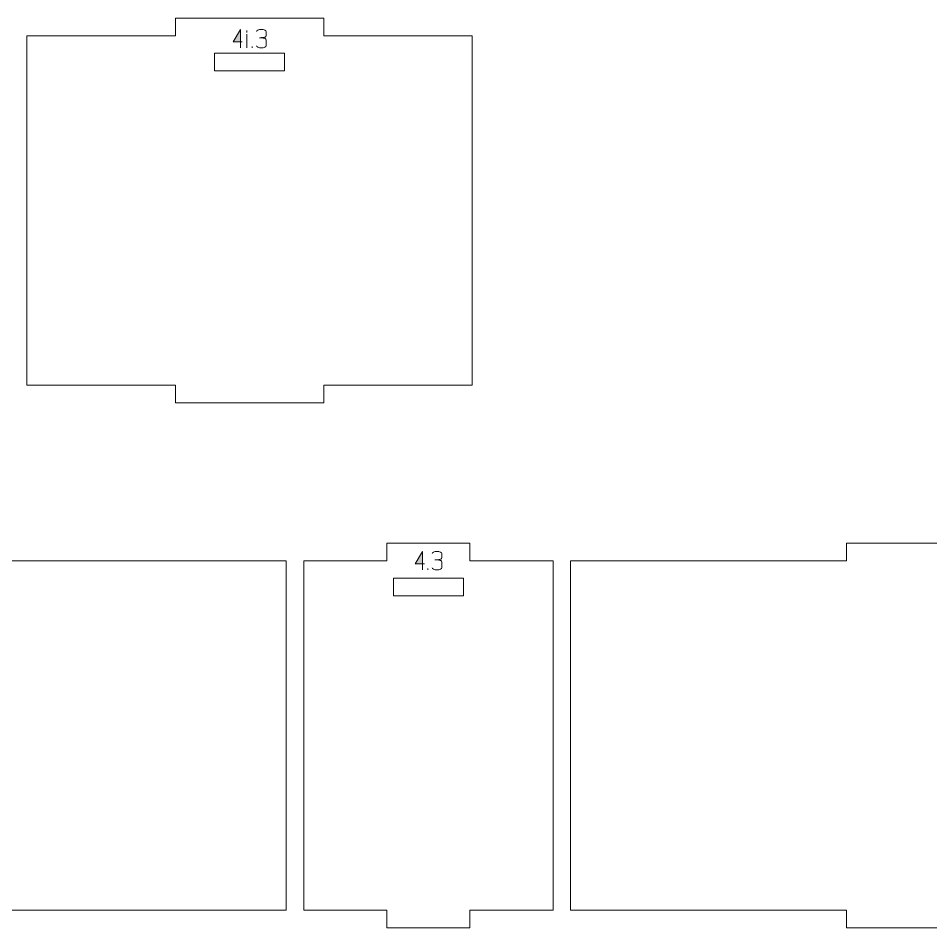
# Model space of a CAD drawing. Header units: centimetres. Extents: x -191 to 212, y -234 to 239.
# Drawn here: x -165.63 to -149.96, y -189.01 to -173.4 of the extents above; entities that cross this region are included whole.
import ezdxf

# ---------------------------------------------------------------- set-up
doc = ezdxf.new("R2010")
doc.units = ezdxf.units.CM
doc.header["$MEASUREMENT"] = 0
doc.layers.add('Capa 1', color=7, linetype='Continuous')

msp = doc.modelspace()

# ---------------------------------------------------------------- hatches: boundary and pattern name
at = {"layer": 'Capa 1', "true_color": 0x3e4095}
h = msp.add_hatch(color=175, dxfattribs=at)
edge = h.paths.add_edge_path()
edge.add_spline(control_points=[(-161.80866, -173.79885), (-161.80866, -173.79885), (-161.80866, -173.58651), (-161.80866, -173.58651), (-161.80866, -173.58651), (-161.93845, -173.79885), (-161.93845, -173.79885), (-161.93845, -173.79885), (-161.80866, -173.79885), (-161.80866, -173.79885)], knot_values=[0, 0, 0, 0, 0.33333333, 0.33333333, 0.33333333, 0.66666667, 0.66666667, 0.66666667, 1, 1, 1, 1], degree=3, periodic=1)
h = msp.add_hatch(color=175, dxfattribs=at)
edge = h.paths.add_edge_path()
edge.add_spline(control_points=[(-161.80866, -173.79885), (-161.80866, -173.79885), (-161.80866, -173.90341), (-161.80866, -173.90341), (-161.80866, -173.90341), (-161.80866, -173.79885), (-161.80866, -173.79885), (-161.80866, -173.79885), (-161.93845, -173.79885), (-161.93845, -173.79885), (-161.93845, -173.79885), (-161.80866, -173.58651), (-161.80866, -173.58651), (-161.80866, -173.58651), (-161.80866, -173.79885), (-161.80866, -173.79885), (-161.80866, -173.79885), (-161.77885, -173.79885), (-161.77885, -173.79885), (-161.77885, -173.79885), (-161.80866, -173.79885), (-161.80866, -173.79885)], knot_values=[0, 0, 0, 0, 0.14285714, 0.14285714, 0.14285714, 0.28571429, 0.28571429, 0.28571429, 0.42857143, 0.42857143, 0.42857143, 0.57142857, 0.57142857, 0.57142857, 0.71428571, 0.71428571, 0.71428571, 0.85714286, 0.85714286, 0.85714286, 1, 1, 1, 1], degree=3, periodic=1)
h = msp.add_hatch(color=175, dxfattribs=at)
edge = h.paths.add_edge_path()
edge.add_spline(control_points=[(-161.70319, -173.64063), (-161.70319, -173.64063), (-161.70273, -173.60807), (-161.70273, -173.60807), (-161.70273, -173.60807), (-161.70319, -173.64063), (-161.70319, -173.64063)], knot_values=[0, 0, 0, 0, 0.5, 0.5, 0.5, 1, 1, 1, 1], degree=3, periodic=1)
h = msp.add_hatch(color=175, dxfattribs=at)
edge = h.paths.add_edge_path()
edge.add_spline(control_points=[(-161.45232, -173.90341), (-161.47586, -173.90341), (-161.49551, -173.89997), (-161.51125, -173.89309), (-161.527, -173.88621), (-161.53487, -173.87788), (-161.53487, -173.8681), (-161.53487, -173.87788), (-161.527, -173.88621), (-161.51125, -173.89309), (-161.49551, -173.89997), (-161.47586, -173.90341), (-161.45232, -173.90341), (-161.42878, -173.90341), (-161.40913, -173.89997), (-161.39339, -173.89309), (-161.37764, -173.88621), (-161.36977, -173.87788), (-161.36977, -173.8681), (-161.36977, -173.8681), (-161.36977, -173.76491), (-161.36977, -173.76491), (-161.36977, -173.75665), (-161.37543, -173.74947), (-161.38674, -173.74336), (-161.39805, -173.73724), (-161.43122, -173.73311), (-161.48626, -173.73097), (-161.43153, -173.72761), (-161.39866, -173.72363), (-161.38766, -173.71905), (-161.37665, -173.71446), (-161.37069, -173.70697), (-161.36977, -173.69658), (-161.36977, -173.69658), (-161.36977, -173.62228), (-161.36977, -173.62228), (-161.36977, -173.6125), (-161.37764, -173.60417), (-161.39339, -173.59729), (-161.40913, -173.59041), (-161.42878, -173.58697), (-161.45232, -173.58697), (-161.47586, -173.58697), (-161.49551, -173.59041), (-161.51125, -173.59729), (-161.527, -173.60417), (-161.53487, -173.6125), (-161.53487, -173.62228), (-161.53487, -173.6125), (-161.527, -173.60417), (-161.51125, -173.59729), (-161.49551, -173.59041), (-161.47586, -173.58697), (-161.45232, -173.58697), (-161.42878, -173.58697), (-161.40913, -173.59041), (-161.39339, -173.59729), (-161.37764, -173.60417), (-161.36977, -173.6125), (-161.36977, -173.62228), (-161.36977, -173.62228), (-161.36977, -173.69658), (-161.36977, -173.69658), (-161.37069, -173.70697), (-161.37665, -173.71446), (-161.38766, -173.71905), (-161.39866, -173.72363), (-161.43153, -173.72761), (-161.48626, -173.73097), (-161.43122, -173.73311), (-161.39805, -173.73724), (-161.38674, -173.74336), (-161.37543, -173.74947), (-161.36977, -173.75665), (-161.36977, -173.76491), (-161.36977, -173.76491), (-161.36977, -173.8681), (-161.36977, -173.8681), (-161.36977, -173.87788), (-161.37764, -173.88621), (-161.39339, -173.89309), (-161.40913, -173.89997), (-161.42878, -173.90341), (-161.45232, -173.90341)], knot_values=[0, 0, 0, 0, 0.03571429, 0.03571429, 0.03571429, 0.07142857, 0.07142857, 0.07142857, 0.10714286, 0.10714286, 0.10714286, 0.14285714, 0.14285714, 0.14285714, 0.17857143, 0.17857143, 0.17857143, 0.21428571, 0.21428571, 0.21428571, 0.25, 0.25, 0.25, 0.28571429, 0.28571429, 0.28571429, 0.32142857, 0.32142857, 0.32142857, 0.35714286, 0.35714286, 0.35714286, 0.39285714, 0.39285714, 0.39285714, 0.42857143, 0.42857143, 0.42857143, 0.46428571, 0.46428571, 0.46428571, 0.5, 0.5, 0.5, 0.53571429, 0.53571429, 0.53571429, 0.57142857, 0.57142857, 0.57142857, 0.60714286, 0.60714286, 0.60714286, 0.64285714, 0.64285714, 0.64285714, 0.67857143, 0.67857143, 0.67857143, 0.71428571, 0.71428571, 0.71428571, 0.75, 0.75, 0.75, 0.78571429, 0.78571429, 0.78571429, 0.82142857, 0.82142857, 0.82142857, 0.85714286, 0.85714286, 0.85714286, 0.89285714, 0.89285714, 0.89285714, 0.92857143, 0.92857143, 0.92857143, 0.96428571, 0.96428571, 0.96428571, 1, 1, 1, 1], degree=3, periodic=1)
h = msp.add_hatch(color=175, dxfattribs=at)
edge = h.paths.add_edge_path()
edge.add_spline(control_points=[(-161.70319, -173.90341), (-161.70319, -173.90341), (-161.70319, -173.66952), (-161.70319, -173.66952), (-161.70319, -173.66952), (-161.70319, -173.90341), (-161.70319, -173.90341)], knot_values=[0, 0, 0, 0, 0.5, 0.5, 0.5, 1, 1, 1, 1], degree=3, periodic=1)
h = msp.add_hatch(color=175, dxfattribs=at)
edge = h.paths.add_edge_path()
edge.add_spline(control_points=[(-161.60825, -173.90341), (-161.60825, -173.90341), (-161.60825, -173.88094), (-161.60825, -173.88094), (-161.60825, -173.88094), (-161.60825, -173.90341), (-161.60825, -173.90341)], knot_values=[0, 0, 0, 0, 0.5, 0.5, 0.5, 1, 1, 1, 1], degree=3, periodic=1)
h = msp.add_hatch(color=175, dxfattribs=at)
edge = h.paths.add_edge_path()
edge.add_spline(control_points=[(-158.68321, -182.76062), (-158.68321, -182.76062), (-158.68321, -182.54828), (-158.68321, -182.54828), (-158.68321, -182.54828), (-158.813, -182.76062), (-158.813, -182.76062), (-158.813, -182.76062), (-158.68321, -182.76062), (-158.68321, -182.76062)], knot_values=[0, 0, 0, 0, 0.33333333, 0.33333333, 0.33333333, 0.66666667, 0.66666667, 0.66666667, 1, 1, 1, 1], degree=3, periodic=1)
h = msp.add_hatch(color=175, dxfattribs=at)
edge = h.paths.add_edge_path()
edge.add_spline(control_points=[(-158.68321, -182.76062), (-158.68321, -182.76062), (-158.68321, -182.86518), (-158.68321, -182.86518), (-158.68321, -182.86518), (-158.68321, -182.76062), (-158.68321, -182.76062), (-158.68321, -182.76062), (-158.813, -182.76062), (-158.813, -182.76062), (-158.813, -182.76062), (-158.68321, -182.54828), (-158.68321, -182.54828), (-158.68321, -182.54828), (-158.68321, -182.76062), (-158.68321, -182.76062), (-158.68321, -182.76062), (-158.6534, -182.76062), (-158.6534, -182.76062), (-158.6534, -182.76062), (-158.68321, -182.76062), (-158.68321, -182.76062)], knot_values=[0, 0, 0, 0, 0.14285714, 0.14285714, 0.14285714, 0.28571429, 0.28571429, 0.28571429, 0.42857143, 0.42857143, 0.42857143, 0.57142857, 0.57142857, 0.57142857, 0.71428571, 0.71428571, 0.71428571, 0.85714286, 0.85714286, 0.85714286, 1, 1, 1, 1], degree=3, periodic=1)
h = msp.add_hatch(color=175, dxfattribs=at)
edge = h.paths.add_edge_path()
edge.add_spline(control_points=[(-158.43694, -182.86518), (-158.46048, -182.86518), (-158.48013, -182.86174), (-158.49587, -182.85486), (-158.51162, -182.84798), (-158.51949, -182.83965), (-158.51949, -182.82987), (-158.51949, -182.83965), (-158.51162, -182.84798), (-158.49587, -182.85486), (-158.48013, -182.86174), (-158.46048, -182.86518), (-158.43694, -182.86518), (-158.4134, -182.86518), (-158.39375, -182.86174), (-158.37801, -182.85486), (-158.36226, -182.84798), (-158.35439, -182.83965), (-158.35439, -182.82987), (-158.35439, -182.82987), (-158.35439, -182.72668), (-158.35439, -182.72668), (-158.35439, -182.71842), (-158.36005, -182.71124), (-158.37136, -182.70513), (-158.38267, -182.69901), (-158.41584, -182.69488), (-158.47088, -182.69274), (-158.41615, -182.68938), (-158.38328, -182.6854), (-158.37228, -182.68082), (-158.36127, -182.67623), (-158.35531, -182.66874), (-158.35439, -182.65835), (-158.35439, -182.65835), (-158.35439, -182.58405), (-158.35439, -182.58405), (-158.35439, -182.57427), (-158.36226, -182.56594), (-158.37801, -182.55906), (-158.39375, -182.55218), (-158.4134, -182.54874), (-158.43694, -182.54874), (-158.46048, -182.54874), (-158.48013, -182.55218), (-158.49587, -182.55906), (-158.51162, -182.56594), (-158.51949, -182.57427), (-158.51949, -182.58405), (-158.51949, -182.57427), (-158.51162, -182.56594), (-158.49587, -182.55906), (-158.48013, -182.55218), (-158.46048, -182.54874), (-158.43694, -182.54874), (-158.4134, -182.54874), (-158.39375, -182.55218), (-158.37801, -182.55906), (-158.36226, -182.56594), (-158.35439, -182.57427), (-158.35439, -182.58405), (-158.35439, -182.58405), (-158.35439, -182.65835), (-158.35439, -182.65835), (-158.35531, -182.66874), (-158.36127, -182.67623), (-158.37228, -182.68082), (-158.38328, -182.6854), (-158.41615, -182.68938), (-158.47088, -182.69274), (-158.41584, -182.69488), (-158.38267, -182.69901), (-158.37136, -182.70513), (-158.36005, -182.71124), (-158.35439, -182.71842), (-158.35439, -182.72668), (-158.35439, -182.72668), (-158.35439, -182.82987), (-158.35439, -182.82987), (-158.35439, -182.83965), (-158.36226, -182.84798), (-158.37801, -182.85486), (-158.39375, -182.86174), (-158.4134, -182.86518), (-158.43694, -182.86518)], knot_values=[0, 0, 0, 0, 0.03571429, 0.03571429, 0.03571429, 0.07142857, 0.07142857, 0.07142857, 0.10714286, 0.10714286, 0.10714286, 0.14285714, 0.14285714, 0.14285714, 0.17857143, 0.17857143, 0.17857143, 0.21428571, 0.21428571, 0.21428571, 0.25, 0.25, 0.25, 0.28571429, 0.28571429, 0.28571429, 0.32142857, 0.32142857, 0.32142857, 0.35714286, 0.35714286, 0.35714286, 0.39285714, 0.39285714, 0.39285714, 0.42857143, 0.42857143, 0.42857143, 0.46428571, 0.46428571, 0.46428571, 0.5, 0.5, 0.5, 0.53571429, 0.53571429, 0.53571429, 0.57142857, 0.57142857, 0.57142857, 0.60714286, 0.60714286, 0.60714286, 0.64285714, 0.64285714, 0.64285714, 0.67857143, 0.67857143, 0.67857143, 0.71428571, 0.71428571, 0.71428571, 0.75, 0.75, 0.75, 0.78571429, 0.78571429, 0.78571429, 0.82142857, 0.82142857, 0.82142857, 0.85714286, 0.85714286, 0.85714286, 0.89285714, 0.89285714, 0.89285714, 0.92857143, 0.92857143, 0.92857143, 0.96428571, 0.96428571, 0.96428571, 1, 1, 1, 1], degree=3, periodic=1)
h = msp.add_hatch(color=175, dxfattribs=at)
edge = h.paths.add_edge_path()
edge.add_spline(control_points=[(-158.59287, -182.86518), (-158.59287, -182.86518), (-158.59287, -182.84271), (-158.59287, -182.84271), (-158.59287, -182.84271), (-158.59287, -182.86518), (-158.59287, -182.86518)], knot_values=[0, 0, 0, 0, 0.5, 0.5, 0.5, 1, 1, 1, 1], degree=3, periodic=1)

# ---------------------------------------------------------------- linework, layer by layer
at = {"layer": 'Capa 1', "color": 240, "lineweight": 20}
for points, knots in [([(-165.47681, -173.69541), (-165.47681, -173.69541), (-165.47681, -179.69541), (-165.47681, -179.69541), (-165.47681, -179.69541), (-162.92834, -179.69541), (-162.92834, -179.69541), (-162.92834, -179.69541), (-162.92834, -179.99541), (-162.92834, -179.99541), (-162.92834, -179.99541), (-160.37988, -179.99541), (-160.37988, -179.99541), (-160.37988, -179.99541), (-160.37988, -179.69541), (-160.37988, -179.69541), (-160.37988, -179.69541), (-157.83141, -179.69541), (-157.83141, -179.69541), (-157.83141, -179.69541), (-157.83141, -173.69541), (-157.83141, -173.69541), (-157.83141, -173.69541), (-160.37988, -173.69541), (-160.37988, -173.69541), (-160.37988, -173.69541), (-160.37988, -173.39541), (-160.37988, -173.39541), (-160.37988, -173.39541), (-162.92834, -173.39541), (-162.92834, -173.39541), (-162.92834, -173.39541), (-162.92834, -173.69541), (-162.92834, -173.69541), (-162.92834, -173.69541), (-165.47681, -173.69541), (-165.47681, -173.69541)], [0, 0, 0, 0, 0.08333333, 0.08333333, 0.08333333, 0.16666667, 0.16666667, 0.16666667, 0.25, 0.25, 0.25, 0.33333333, 0.33333333, 0.33333333, 0.41666667, 0.41666667, 0.41666667, 0.5, 0.5, 0.5, 0.58333333, 0.58333333, 0.58333333, 0.66666667, 0.66666667, 0.66666667, 0.75, 0.75, 0.75, 0.83333333, 0.83333333, 0.83333333, 0.91666667, 0.91666667, 0.91666667, 1, 1, 1, 1]), ([(-162.25411, -174.29534), (-162.25411, -174.29534), (-161.05411, -174.29534), (-161.05411, -174.29534), (-161.05411, -174.29534), (-161.05411, -173.99534), (-161.05411, -173.99534), (-161.05411, -173.99534), (-162.25411, -173.99534), (-162.25411, -173.99534), (-162.25411, -173.99534), (-162.25411, -174.29534), (-162.25411, -174.29534)], [0, 0, 0, 0, 0.25, 0.25, 0.25, 0.5, 0.5, 0.5, 0.75, 0.75, 0.75, 1, 1, 1, 1]), ([(-181.36827, -182.70798), (-181.36827, -182.70798), (-181.36827, -188.70798), (-181.36827, -188.70798), (-181.36827, -188.70798), (-174.58716, -188.70798), (-174.58716, -188.70798), (-174.58716, -188.70798), (-174.58716, -189.00798), (-174.58716, -189.00798), (-174.58716, -189.00798), (-167.80605, -189.00798), (-167.80605, -189.00798), (-167.80605, -189.00798), (-167.80605, -188.70798), (-167.80605, -188.70798), (-167.80605, -188.70798), (-161.02494, -188.70798), (-161.02494, -188.70798), (-161.02494, -188.70798), (-161.02494, -182.70798), (-161.02494, -182.70798), (-161.02494, -182.70798), (-167.80605, -182.70798), (-167.80605, -182.70798), (-167.80605, -182.70798), (-167.80605, -182.40798), (-167.80605, -182.40798), (-167.80605, -182.40798), (-174.58716, -182.40798), (-174.58716, -182.40798), (-174.58716, -182.40798), (-174.58716, -182.70798), (-174.58716, -182.70798), (-174.58716, -182.70798), (-181.36827, -182.70798), (-181.36827, -182.70798)], [0, 0, 0, 0, 0.08333333, 0.08333333, 0.08333333, 0.16666667, 0.16666667, 0.16666667, 0.25, 0.25, 0.25, 0.33333333, 0.33333333, 0.33333333, 0.41666667, 0.41666667, 0.41666667, 0.5, 0.5, 0.5, 0.58333333, 0.58333333, 0.58333333, 0.66666667, 0.66666667, 0.66666667, 0.75, 0.75, 0.75, 0.83333333, 0.83333333, 0.83333333, 0.91666667, 0.91666667, 0.91666667, 1, 1, 1, 1]), ([(-160.72494, -182.70798), (-160.72494, -182.70798), (-160.72494, -188.70798), (-160.72494, -188.70798), (-160.72494, -188.70798), (-159.29744, -188.70798), (-159.29744, -188.70798), (-159.29744, -188.70798), (-159.29744, -189.00798), (-159.29744, -189.00798), (-159.29744, -189.00798), (-157.86995, -189.00798), (-157.86995, -189.00798), (-157.86995, -189.00798), (-157.86995, -188.70798), (-157.86995, -188.70798), (-157.86995, -188.70798), (-156.44245, -188.70798), (-156.44245, -188.70798), (-156.44245, -188.70798), (-156.44245, -182.70798), (-156.44245, -182.70798), (-156.44245, -182.70798), (-157.86995, -182.70798), (-157.86995, -182.70798), (-157.86995, -182.70798), (-157.86995, -182.40798), (-157.86995, -182.40798), (-157.86995, -182.40798), (-159.29744, -182.40798), (-159.29744, -182.40798), (-159.29744, -182.40798), (-159.29744, -182.70798), (-159.29744, -182.70798), (-159.29744, -182.70798), (-160.72494, -182.70798), (-160.72494, -182.70798)], [0, 0, 0, 0, 0.08333333, 0.08333333, 0.08333333, 0.16666667, 0.16666667, 0.16666667, 0.25, 0.25, 0.25, 0.33333333, 0.33333333, 0.33333333, 0.41666667, 0.41666667, 0.41666667, 0.5, 0.5, 0.5, 0.58333333, 0.58333333, 0.58333333, 0.66666667, 0.66666667, 0.66666667, 0.75, 0.75, 0.75, 0.83333333, 0.83333333, 0.83333333, 0.91666667, 0.91666667, 0.91666667, 1, 1, 1, 1]), ([(-156.14245, -182.70798), (-156.14245, -182.70798), (-156.14245, -188.70798), (-156.14245, -188.70798), (-156.14245, -188.70798), (-151.4026, -188.70798), (-151.4026, -188.70798), (-151.4026, -188.70798), (-151.4026, -189.00798), (-151.4026, -189.00798), (-151.4026, -189.00798), (-146.66276, -189.00798), (-146.66276, -189.00798), (-146.66276, -189.00798), (-146.66276, -188.70798), (-146.66276, -188.70798), (-146.66276, -188.70798), (-141.92291, -188.70798), (-141.92291, -188.70798), (-141.92291, -188.70798), (-141.92291, -182.70798), (-141.92291, -182.70798), (-141.92291, -182.70798), (-146.66276, -182.70798), (-146.66276, -182.70798), (-146.66276, -182.70798), (-146.66276, -182.40798), (-146.66276, -182.40798), (-146.66276, -182.40798), (-151.4026, -182.40798), (-151.4026, -182.40798), (-151.4026, -182.40798), (-151.4026, -182.70798), (-151.4026, -182.70798), (-151.4026, -182.70798), (-156.14245, -182.70798), (-156.14245, -182.70798)], [0, 0, 0, 0, 0.08333333, 0.08333333, 0.08333333, 0.16666667, 0.16666667, 0.16666667, 0.25, 0.25, 0.25, 0.33333333, 0.33333333, 0.33333333, 0.41666667, 0.41666667, 0.41666667, 0.5, 0.5, 0.5, 0.58333333, 0.58333333, 0.58333333, 0.66666667, 0.66666667, 0.66666667, 0.75, 0.75, 0.75, 0.83333333, 0.83333333, 0.83333333, 0.91666667, 0.91666667, 0.91666667, 1, 1, 1, 1]), ([(-159.1837, -183.30834), (-159.1837, -183.30834), (-157.9837, -183.30834), (-157.9837, -183.30834), (-157.9837, -183.30834), (-157.9837, -183.00834), (-157.9837, -183.00834), (-157.9837, -183.00834), (-159.1837, -183.00834), (-159.1837, -183.00834), (-159.1837, -183.00834), (-159.1837, -183.30834), (-159.1837, -183.30834)], [0, 0, 0, 0, 0.25, 0.25, 0.25, 0.5, 0.5, 0.5, 0.75, 0.75, 0.75, 1, 1, 1, 1])]:
    msp.add_open_spline(points, degree=3, knots=knots, dxfattribs=at)
at = {"layer": 'Capa 1', "color": 114, "lineweight": 9}
for points, knots in [([(-161.80866, -173.79885), (-161.80866, -173.79885), (-161.80866, -173.58651), (-161.80866, -173.58651), (-161.80866, -173.58651), (-161.93845, -173.79885), (-161.93845, -173.79885), (-161.93845, -173.79885), (-161.80866, -173.79885), (-161.80866, -173.79885)], [0, 0, 0, 0, 0.33333333, 0.33333333, 0.33333333, 0.66666667, 0.66666667, 0.66666667, 1, 1, 1, 1]), ([(-161.80866, -173.79885), (-161.80866, -173.79885), (-161.80866, -173.90341), (-161.80866, -173.90341), (-161.80866, -173.90341), (-161.80866, -173.79885), (-161.80866, -173.79885), (-161.80866, -173.79885), (-161.93845, -173.79885), (-161.93845, -173.79885), (-161.93845, -173.79885), (-161.80866, -173.58651), (-161.80866, -173.58651), (-161.80866, -173.58651), (-161.80866, -173.79885), (-161.80866, -173.79885), (-161.80866, -173.79885), (-161.77885, -173.79885), (-161.77885, -173.79885), (-161.77885, -173.79885), (-161.80866, -173.79885), (-161.80866, -173.79885)], [0, 0, 0, 0, 0.14285714, 0.14285714, 0.14285714, 0.28571429, 0.28571429, 0.28571429, 0.42857143, 0.42857143, 0.42857143, 0.57142857, 0.57142857, 0.57142857, 0.71428571, 0.71428571, 0.71428571, 0.85714286, 0.85714286, 0.85714286, 1, 1, 1, 1]), ([(-161.70319, -173.64063), (-161.70319, -173.64063), (-161.70273, -173.60807), (-161.70273, -173.60807), (-161.70273, -173.60807), (-161.70319, -173.64063), (-161.70319, -173.64063)], [0, 0, 0, 0, 0.5, 0.5, 0.5, 1, 1, 1, 1]), ([(-161.45232, -173.90341), (-161.47586, -173.90341), (-161.49551, -173.89997), (-161.51125, -173.89309), (-161.527, -173.88621), (-161.53487, -173.87788), (-161.53487, -173.8681), (-161.53487, -173.87788), (-161.527, -173.88621), (-161.51125, -173.89309), (-161.49551, -173.89997), (-161.47586, -173.90341), (-161.45232, -173.90341), (-161.42878, -173.90341), (-161.40913, -173.89997), (-161.39339, -173.89309), (-161.37764, -173.88621), (-161.36977, -173.87788), (-161.36977, -173.8681), (-161.36977, -173.8681), (-161.36977, -173.76491), (-161.36977, -173.76491), (-161.36977, -173.75665), (-161.37543, -173.74947), (-161.38674, -173.74336), (-161.39805, -173.73724), (-161.43122, -173.73311), (-161.48626, -173.73097), (-161.43153, -173.72761), (-161.39866, -173.72363), (-161.38766, -173.71905), (-161.37665, -173.71446), (-161.37069, -173.70697), (-161.36977, -173.69658), (-161.36977, -173.69658), (-161.36977, -173.62228), (-161.36977, -173.62228), (-161.36977, -173.6125), (-161.37764, -173.60417), (-161.39339, -173.59729), (-161.40913, -173.59041), (-161.42878, -173.58697), (-161.45232, -173.58697), (-161.47586, -173.58697), (-161.49551, -173.59041), (-161.51125, -173.59729), (-161.527, -173.60417), (-161.53487, -173.6125), (-161.53487, -173.62228), (-161.53487, -173.6125), (-161.527, -173.60417), (-161.51125, -173.59729), (-161.49551, -173.59041), (-161.47586, -173.58697), (-161.45232, -173.58697), (-161.42878, -173.58697), (-161.40913, -173.59041), (-161.39339, -173.59729), (-161.37764, -173.60417), (-161.36977, -173.6125), (-161.36977, -173.62228), (-161.36977, -173.62228), (-161.36977, -173.69658), (-161.36977, -173.69658), (-161.37069, -173.70697), (-161.37665, -173.71446), (-161.38766, -173.71905), (-161.39866, -173.72363), (-161.43153, -173.72761), (-161.48626, -173.73097), (-161.43122, -173.73311), (-161.39805, -173.73724), (-161.38674, -173.74336), (-161.37543, -173.74947), (-161.36977, -173.75665), (-161.36977, -173.76491), (-161.36977, -173.76491), (-161.36977, -173.8681), (-161.36977, -173.8681), (-161.36977, -173.87788), (-161.37764, -173.88621), (-161.39339, -173.89309), (-161.40913, -173.89997), (-161.42878, -173.90341), (-161.45232, -173.90341)], [0, 0, 0, 0, 0.03571429, 0.03571429, 0.03571429, 0.07142857, 0.07142857, 0.07142857, 0.10714286, 0.10714286, 0.10714286, 0.14285714, 0.14285714, 0.14285714, 0.17857143, 0.17857143, 0.17857143, 0.21428571, 0.21428571, 0.21428571, 0.25, 0.25, 0.25, 0.28571429, 0.28571429, 0.28571429, 0.32142857, 0.32142857, 0.32142857, 0.35714286, 0.35714286, 0.35714286, 0.39285714, 0.39285714, 0.39285714, 0.42857143, 0.42857143, 0.42857143, 0.46428571, 0.46428571, 0.46428571, 0.5, 0.5, 0.5, 0.53571429, 0.53571429, 0.53571429, 0.57142857, 0.57142857, 0.57142857, 0.60714286, 0.60714286, 0.60714286, 0.64285714, 0.64285714, 0.64285714, 0.67857143, 0.67857143, 0.67857143, 0.71428571, 0.71428571, 0.71428571, 0.75, 0.75, 0.75, 0.78571429, 0.78571429, 0.78571429, 0.82142857, 0.82142857, 0.82142857, 0.85714286, 0.85714286, 0.85714286, 0.89285714, 0.89285714, 0.89285714, 0.92857143, 0.92857143, 0.92857143, 0.96428571, 0.96428571, 0.96428571, 1, 1, 1, 1]), ([(-161.70319, -173.90341), (-161.70319, -173.90341), (-161.70319, -173.66952), (-161.70319, -173.66952), (-161.70319, -173.66952), (-161.70319, -173.90341), (-161.70319, -173.90341)], [0, 0, 0, 0, 0.5, 0.5, 0.5, 1, 1, 1, 1]), ([(-161.60825, -173.90341), (-161.60825, -173.90341), (-161.60825, -173.88094), (-161.60825, -173.88094), (-161.60825, -173.88094), (-161.60825, -173.90341), (-161.60825, -173.90341)], [0, 0, 0, 0, 0.5, 0.5, 0.5, 1, 1, 1, 1]), ([(-158.68321, -182.76062), (-158.68321, -182.76062), (-158.68321, -182.54828), (-158.68321, -182.54828), (-158.68321, -182.54828), (-158.813, -182.76062), (-158.813, -182.76062), (-158.813, -182.76062), (-158.68321, -182.76062), (-158.68321, -182.76062)], [0, 0, 0, 0, 0.33333333, 0.33333333, 0.33333333, 0.66666667, 0.66666667, 0.66666667, 1, 1, 1, 1]), ([(-158.68321, -182.76062), (-158.68321, -182.76062), (-158.68321, -182.86518), (-158.68321, -182.86518), (-158.68321, -182.86518), (-158.68321, -182.76062), (-158.68321, -182.76062), (-158.68321, -182.76062), (-158.813, -182.76062), (-158.813, -182.76062), (-158.813, -182.76062), (-158.68321, -182.54828), (-158.68321, -182.54828), (-158.68321, -182.54828), (-158.68321, -182.76062), (-158.68321, -182.76062), (-158.68321, -182.76062), (-158.6534, -182.76062), (-158.6534, -182.76062), (-158.6534, -182.76062), (-158.68321, -182.76062), (-158.68321, -182.76062)], [0, 0, 0, 0, 0.14285714, 0.14285714, 0.14285714, 0.28571429, 0.28571429, 0.28571429, 0.42857143, 0.42857143, 0.42857143, 0.57142857, 0.57142857, 0.57142857, 0.71428571, 0.71428571, 0.71428571, 0.85714286, 0.85714286, 0.85714286, 1, 1, 1, 1]), ([(-158.43694, -182.86518), (-158.46048, -182.86518), (-158.48013, -182.86174), (-158.49587, -182.85486), (-158.51162, -182.84798), (-158.51949, -182.83965), (-158.51949, -182.82987), (-158.51949, -182.83965), (-158.51162, -182.84798), (-158.49587, -182.85486), (-158.48013, -182.86174), (-158.46048, -182.86518), (-158.43694, -182.86518), (-158.4134, -182.86518), (-158.39375, -182.86174), (-158.37801, -182.85486), (-158.36226, -182.84798), (-158.35439, -182.83965), (-158.35439, -182.82987), (-158.35439, -182.82987), (-158.35439, -182.72668), (-158.35439, -182.72668), (-158.35439, -182.71842), (-158.36005, -182.71124), (-158.37136, -182.70513), (-158.38267, -182.69901), (-158.41584, -182.69488), (-158.47088, -182.69274), (-158.41615, -182.68938), (-158.38328, -182.6854), (-158.37228, -182.68082), (-158.36127, -182.67623), (-158.35531, -182.66874), (-158.35439, -182.65835), (-158.35439, -182.65835), (-158.35439, -182.58405), (-158.35439, -182.58405), (-158.35439, -182.57427), (-158.36226, -182.56594), (-158.37801, -182.55906), (-158.39375, -182.55218), (-158.4134, -182.54874), (-158.43694, -182.54874), (-158.46048, -182.54874), (-158.48013, -182.55218), (-158.49587, -182.55906), (-158.51162, -182.56594), (-158.51949, -182.57427), (-158.51949, -182.58405), (-158.51949, -182.57427), (-158.51162, -182.56594), (-158.49587, -182.55906), (-158.48013, -182.55218), (-158.46048, -182.54874), (-158.43694, -182.54874), (-158.4134, -182.54874), (-158.39375, -182.55218), (-158.37801, -182.55906), (-158.36226, -182.56594), (-158.35439, -182.57427), (-158.35439, -182.58405), (-158.35439, -182.58405), (-158.35439, -182.65835), (-158.35439, -182.65835), (-158.35531, -182.66874), (-158.36127, -182.67623), (-158.37228, -182.68082), (-158.38328, -182.6854), (-158.41615, -182.68938), (-158.47088, -182.69274), (-158.41584, -182.69488), (-158.38267, -182.69901), (-158.37136, -182.70513), (-158.36005, -182.71124), (-158.35439, -182.71842), (-158.35439, -182.72668), (-158.35439, -182.72668), (-158.35439, -182.82987), (-158.35439, -182.82987), (-158.35439, -182.83965), (-158.36226, -182.84798), (-158.37801, -182.85486), (-158.39375, -182.86174), (-158.4134, -182.86518), (-158.43694, -182.86518)], [0, 0, 0, 0, 0.03571429, 0.03571429, 0.03571429, 0.07142857, 0.07142857, 0.07142857, 0.10714286, 0.10714286, 0.10714286, 0.14285714, 0.14285714, 0.14285714, 0.17857143, 0.17857143, 0.17857143, 0.21428571, 0.21428571, 0.21428571, 0.25, 0.25, 0.25, 0.28571429, 0.28571429, 0.28571429, 0.32142857, 0.32142857, 0.32142857, 0.35714286, 0.35714286, 0.35714286, 0.39285714, 0.39285714, 0.39285714, 0.42857143, 0.42857143, 0.42857143, 0.46428571, 0.46428571, 0.46428571, 0.5, 0.5, 0.5, 0.53571429, 0.53571429, 0.53571429, 0.57142857, 0.57142857, 0.57142857, 0.60714286, 0.60714286, 0.60714286, 0.64285714, 0.64285714, 0.64285714, 0.67857143, 0.67857143, 0.67857143, 0.71428571, 0.71428571, 0.71428571, 0.75, 0.75, 0.75, 0.78571429, 0.78571429, 0.78571429, 0.82142857, 0.82142857, 0.82142857, 0.85714286, 0.85714286, 0.85714286, 0.89285714, 0.89285714, 0.89285714, 0.92857143, 0.92857143, 0.92857143, 0.96428571, 0.96428571, 0.96428571, 1, 1, 1, 1]), ([(-158.59287, -182.86518), (-158.59287, -182.86518), (-158.59287, -182.84271), (-158.59287, -182.84271), (-158.59287, -182.84271), (-158.59287, -182.86518), (-158.59287, -182.86518)], [0, 0, 0, 0, 0.5, 0.5, 0.5, 1, 1, 1, 1])]:
    msp.add_open_spline(points, degree=3, knots=knots, dxfattribs=at)

doc.saveas('drawing.dxf')
